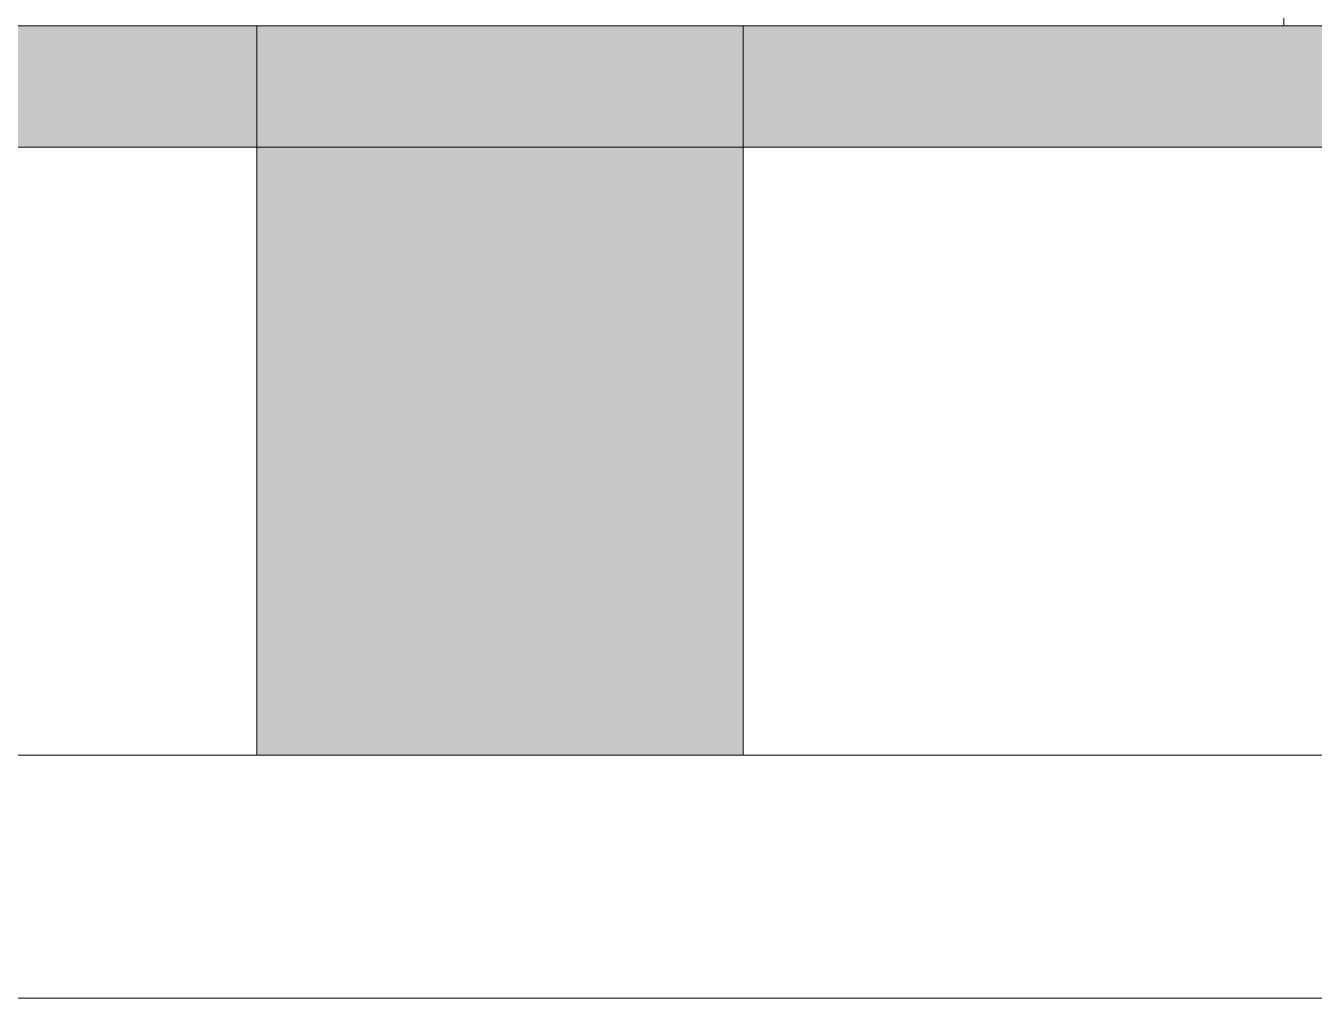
# Model space of a CAD drawing. Header units: millimetres. Extents: x 485872 to 486142, y -52344 to -52207.
# Drawn here: x 486111.149 to 486112.209, y -52335.177 to -52334.377 of the extents above; entities that cross this region are included whole.
import ezdxf

# ---------------------------------------------------------------- set-up
doc = ezdxf.new("R2010")
doc.units = ezdxf.units.MM
doc.header["$LTSCALE"] = 15

msp = doc.modelspace()

# ---------------------------------------------------------------- hatches: boundary and pattern name
at = {"linetype": 'Continuous', "lineweight": 13}
h = msp.add_hatch(color=256, dxfattribs=at)
h.dxf.hatch_style = 1
h.paths.add_polyline_path([(486095.7389, -52334.3766), (486095.7389, -52334.4766), (486127.3389, -52334.4766), (486127.3389, -52334.5766), (486127.3389, -52334.3766)])
h = msp.add_hatch(color=256, dxfattribs=at)
h.dxf.hatch_style = 1
h.paths.add_polyline_path([(486111.3389, -52334.9766), (486111.7389, -52334.9766), (486111.7389, -52334.3766), (486111.3389, -52334.3766)])

# ---------------------------------------------------------------- linework, layer by layer
for points in [[(486112.1839, -52334.3766), (486119.5389, -52334.3766), (486119.5389, -52331.6766), (486112.1839, -52331.6766)], [(486111.3389, -52334.9766), (486111.7389, -52334.9766), (486111.7389, -52334.3766), (486111.3389, -52334.3766)]]:
    msp.add_lwpolyline(points, close=True, dxfattribs=at)
for points in [[(486095.7389, -52334.3766), (486127.3389, -52334.3766), (486127.3389, -52334.5766), (486127.3389, -52334.5766), (486127.3389, -52334.4766), (486095.7389, -52334.4766)], [(486108.3389, -52334.9766), (486114.7389, -52334.9766)], [(486108.3389, -52335.1766), (486114.7389, -52335.1766)]]:
    msp.add_lwpolyline(points, dxfattribs=at)

doc.saveas('drawing.dxf')
